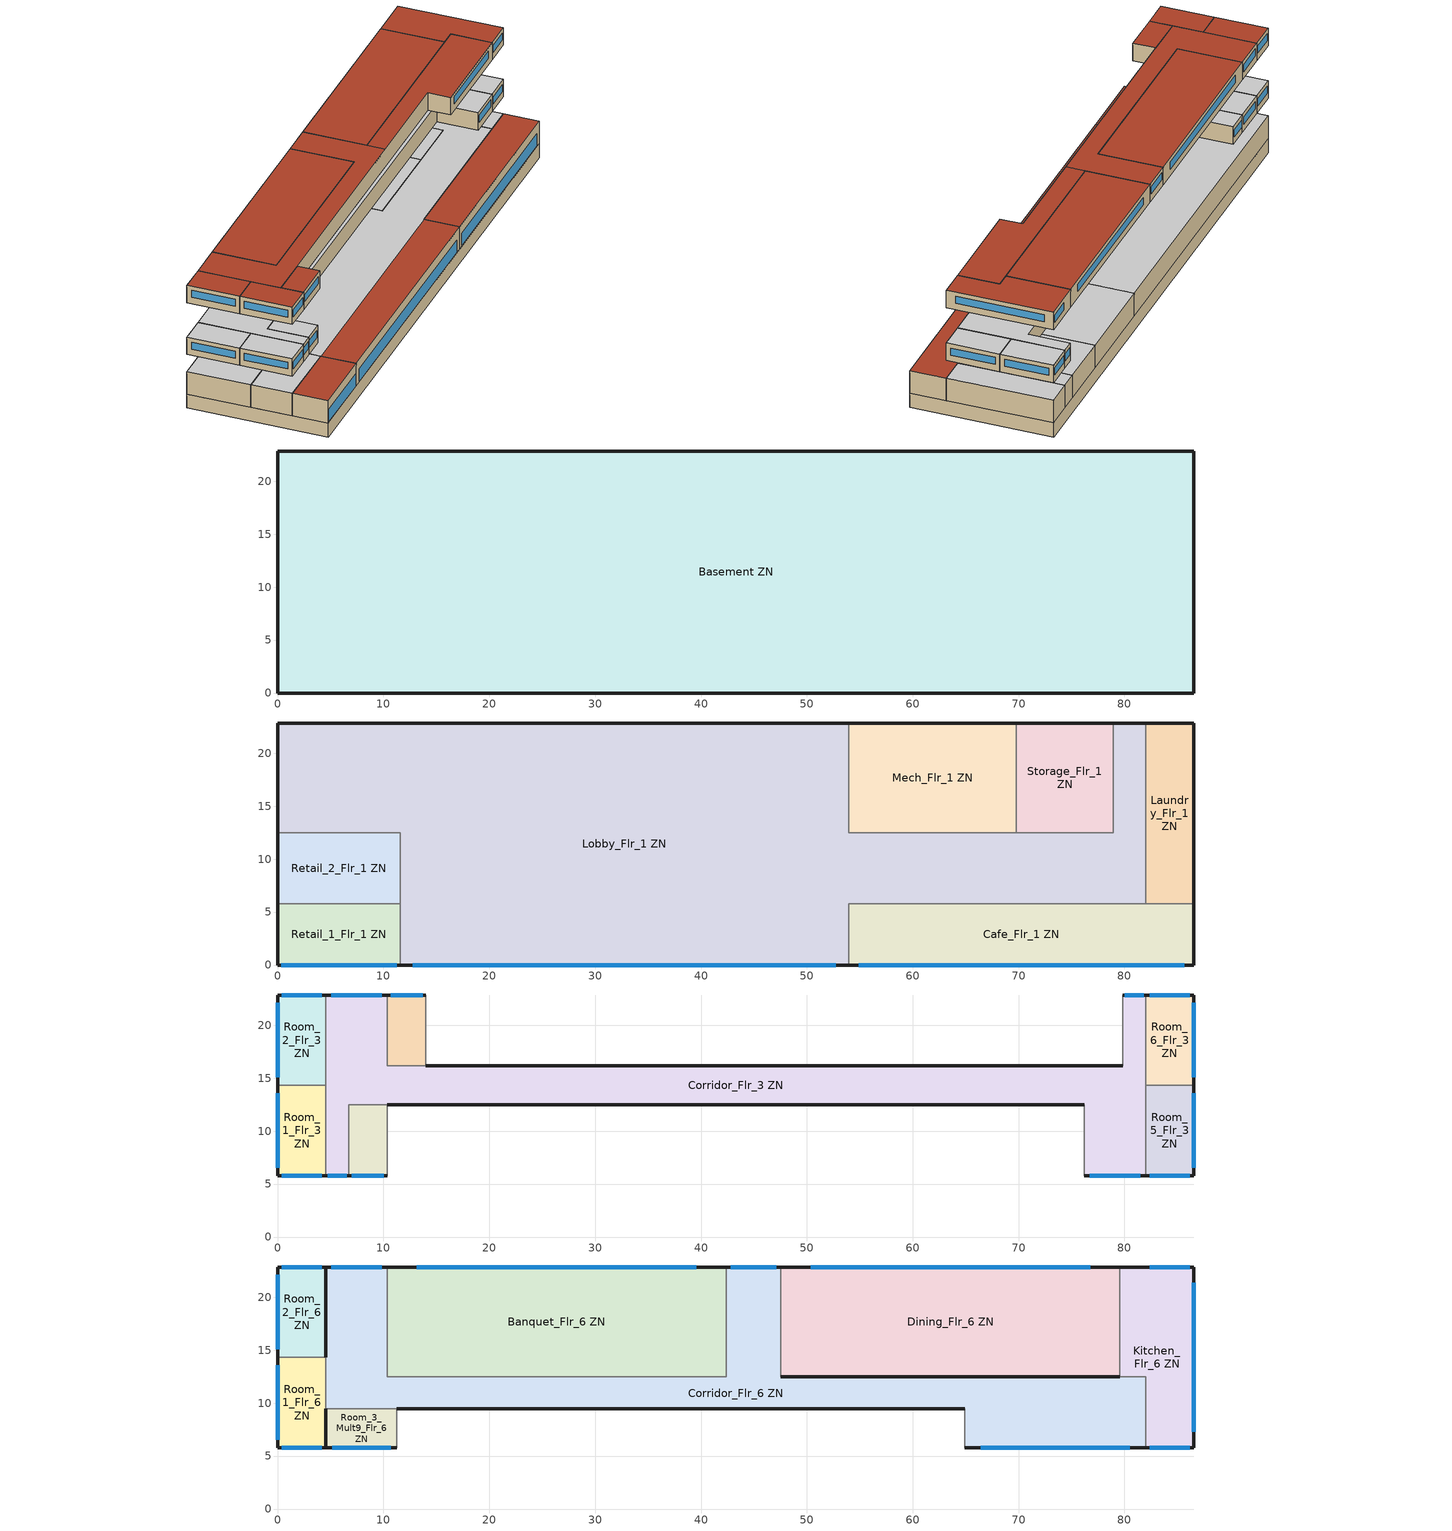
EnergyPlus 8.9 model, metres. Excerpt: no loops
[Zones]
Basement ZN
 floor ground (Basement Floor construction): 86.56,22.86 86.56,0 0,0 0,22.86 z-2.44
 wall ground (Basement Wall construction): 86.56,0 86.56,22.86 0,22.86 0,0 86.56,0 z-2.44:0
Cafe_Flr_1 ZN
 floor to Basement ZN (LargeHotel Interior Floor): 86.56,5.79 86.56,0 53.95,0 53.95,5.79 z0
 wall outside (Typical Insulated Exterior Mass Wall R-9.62): 53.95,0 86.56,0 86.56,5.79 z0:3.96
 wall to Lobby_Flr_1 ZN (LargeHotel Interior Wall): 81.99,5.79 53.95,5.79 53.95,0 z0:3.96
 wall to Laundry_Flr_1 ZN (LargeHotel Interior Wall): 86.56,5.79 81.99,5.79 z0:3.96
 window (U 0.52 SHGC 0.40 Dbl Ref-D Clr 6mm/13mm Air): 54.88,0 85.63,0 z0.15:2.29
 roof outside (Typical IEAD Roof R-20.83): 86.56,0 86.56,5.79 53.95,5.79 53.95,0 z3.96
Laundry_Flr_1 ZN
 floor to Basement ZN (LargeHotel Interior Floor): 86.56,22.86 86.56,5.79 81.99,5.79 81.99,22.86 z0
 wall outside (Typical Insulated Exterior Mass Wall R-9.62): 86.56,5.79 86.56,22.86 81.99,22.86 z0:3.96
 wall to Lobby_Flr_1 ZN (LargeHotel Interior Wall): 81.99,22.86 81.99,5.79 z0:3.96
 ceiling adiabatic (Floor Adiabatic construction): 86.56,5.79 86.56,22.86 81.99,22.86 81.99,5.79 z3.96
Lobby_Flr_1 ZN
 floor to Basement ZN (LargeHotel Interior Floor): 53.95,22.86 53.95,0 11.58,0 11.58,12.5 0,12.5 0,22.86 z0; 81.99,22.86 81.99,5.79 53.95,5.79 53.95,12.5 78.94,12.5 78.94,22.86 z0
 wall outside (Typical Insulated Exterior Mass Wall R-9.62): 53.95,22.86 0,22.86 0,12.5 / 11.58,0 53.95,0 / 81.99,22.86 78.94,22.86 z0:3.96
 wall to Mech_Flr_1 ZN (LargeHotel Interior Wall): 69.8,12.5 53.95,12.5 53.95,22.86 z0:3.96
 wall to Retail_2_Flr_1 ZN (LargeHotel Interior Wall): 0,12.5 11.58,12.5 11.58,5.79 z0:3.96
 wall to Retail_1_Flr_1 ZN (LargeHotel Interior Wall): 11.58,5.79 11.58,0 z0:3.96
 wall to Storage_Flr_1 ZN (LargeHotel Interior Wall): 78.94,22.86 78.94,12.5 69.8,12.5 z0:3.96
 window (U 0.52 SHGC 0.40 Dbl Ref-D Clr 6mm/13mm Air): 12.79,0 52.74,0 z0.15:2.29
 ceiling adiabatic (Floor Adiabatic construction): 81.99,5.79 81.99,22.86 78.94,22.86 78.94,12.5 53.95,12.5 53.95,22.86 0,22.86 0,12.5 11.58,12.5 11.58,5.79 z3.96
 roof outside (Typical IEAD Roof R-20.83): 53.95,0 53.95,5.79 11.58,5.79 11.58,0 z3.96
Mech_Flr_1 ZN
 floor to Basement ZN (LargeHotel Interior Floor): 69.8,22.86 69.8,12.5 53.95,12.5 53.95,22.86 z0
 wall outside (Typical Insulated Exterior Mass Wall R-9.62): 69.8,22.86 53.95,22.86 z0:3.96
 wall to Storage_Flr_1 ZN (LargeHotel Interior Wall): 69.8,12.5 69.8,22.86 z0:3.96
 ceiling adiabatic (Floor Adiabatic construction): 69.8,12.5 69.8,22.86 53.95,22.86 53.95,12.5 z3.96
Retail_1_Flr_1 ZN
 floor to Basement ZN (LargeHotel Interior Floor): 11.58,5.79 11.58,0 0,0 0,5.79 z0
 wall outside (Typical Insulated Exterior Mass Wall R-9.62): 0,5.79 0,0 11.58,0 z0:3.96
 wall to Retail_2_Flr_1 ZN (LargeHotel Interior Wall): 11.58,5.79 0,5.79 z0:3.96
 window (U 0.52 SHGC 0.40 Dbl Ref-D Clr 6mm/13mm Air): 0.33,0 11.25,0 z0.15:2.29
 roof outside (Typical IEAD Roof R-20.83): 11.58,0 11.58,5.79 0,5.79 0,0 z3.96
Retail_2_Flr_1 ZN
 floor to Basement ZN (LargeHotel Interior Floor): 11.58,12.5 11.58,5.79 0,5.79 0,12.5 z0
 wall outside (Typical Insulated Exterior Mass Wall R-9.62): 0,12.5 0,5.79 z0:3.96
 ceiling adiabatic (Floor Adiabatic construction): 11.58,5.79 11.58,12.5 0,12.5 0,5.79 z3.96
Storage_Flr_1 ZN
 floor to Basement ZN (LargeHotel Interior Floor): 78.94,22.86 78.94,12.5 69.8,12.5 69.8,22.86 z0
 wall outside (Typical Insulated Exterior Mass Wall R-9.62): 78.94,22.86 69.8,22.86 z0:3.96
 ceiling adiabatic (Floor Adiabatic construction): 78.94,12.5 78.94,22.86 69.8,22.86 69.8,12.5 z3.96
Corridor_Flr_3 ZN
 floor adiabatic (Floor Adiabatic construction): 10.36,22.86 10.36,12.5 6.71,12.5 6.71,5.79 4.57,5.79 4.57,22.86 z7.01; 76.2,16.15 76.2,12.5 10.36,12.5 10.36,16.15 z7.01; 81.99,22.86 81.99,5.79 76.2,5.79 76.2,16.15 79.86,16.15 79.86,22.86 z7.01
 wall outside (Typical Insulated Exterior Mass Wall R-9.62): 10.36,22.86 4.57,22.86 / 4.57,5.79 6.71,5.79 / 81.99,22.86 79.86,22.86 / 76.2,5.79 81.99,5.79 / 10.36,12.5 76.2,12.5 / 79.86,16.15 14.02,16.15 z7.01:10.06
 wall adiabatic (Wall Adiabatic construction): 79.86,22.86 79.86,16.15 / 6.71,5.79 6.71,12.5 10.36,12.5 / 76.2,12.5 76.2,5.79 / 14.02,16.15 10.36,16.15 10.36,22.86 z7.01:10.06
 wall to Room_5_Flr_3 ZN (LargeHotel Interior Wall): 81.99,5.79 81.99,14.33 z7.01:10.06
 wall to Room_1_Flr_3 ZN (LargeHotel Interior Wall): 4.57,14.33 4.57,5.79 z7.01:10.06
 wall to Room_6_Flr_3 ZN (LargeHotel Interior Wall): 81.99,14.33 81.99,22.86 z7.01:10.06
 wall to Room_2_Flr_3 ZN (LargeHotel Interior Wall): 4.57,22.86 4.57,14.33 z7.01:10.06
 window (U 0.52 SHGC 0.40 Dbl Ref-D Clr 6mm/13mm Air): 9.86,22.86 5.08,22.86 / 4.76,5.79 6.52,5.79 / 81.81,22.86 80.04,22.86 / 76.71,5.79 81.48,5.79 z8.11:9.33
 ceiling adiabatic (Floor Adiabatic construction): 6.71,5.79 6.71,12.5 10.36,12.5 10.36,22.86 4.57,22.86 4.57,5.79 z10.06; 76.2,12.5 76.2,16.15 10.36,16.15 10.36,12.5 z10.06; 81.99,5.79 81.99,22.86 79.86,22.86 79.86,16.15 76.2,16.15 76.2,5.79 z10.06
Room_1_Flr_3 ZN
 floor adiabatic (Floor Adiabatic construction): 4.57,14.33 4.57,5.79 0,5.79 0,14.33 z7.01
 wall outside (Typical Insulated Exterior Mass Wall R-11.11): 0,14.33 0,5.79 4.57,5.79 z7.01:10.06
 wall to Room_2_Flr_3 ZN (LargeHotel Interior Wall): 4.57,14.33 0,14.33 z7.01:10.06
 window (U 0.52 SHGC 0.40 Dbl Ref-D Clr 6mm/13mm Air): 0.4,5.79 4.17,5.79 / 0,13.58 0,6.54 z8.11:9.33
 ceiling adiabatic (Floor Adiabatic construction): 4.57,5.79 4.57,14.33 0,14.33 0,5.79 z10.06
Room_2_Flr_3 ZN
 floor adiabatic (Floor Adiabatic construction): 4.57,22.86 4.57,14.33 0,14.33 0,22.86 z7.01
 wall outside (Typical Insulated Exterior Mass Wall R-11.11): 4.57,22.86 0,22.86 0,14.33 z7.01:10.06
 window (U 0.52 SHGC 0.40 Dbl Ref-D Clr 6mm/13mm Air): 4.17,22.86 0.4,22.86 / 0,22.11 0,15.07 z8.11:9.33
 ceiling adiabatic (Floor Adiabatic construction): 4.57,14.33 4.57,22.86 0,22.86 0,14.33 z10.06
Room_3_Mult19_Flr_3 ZN
 floor adiabatic (Floor Adiabatic construction): 10.36,12.5 10.36,5.79 6.71,5.79 6.71,12.5 z7.01
 wall outside (Typical Insulated Exterior Mass Wall R-9.62): 6.71,5.79 10.36,5.79 z7.01:10.06
 wall adiabatic (Wall Adiabatic construction): 10.36,5.79 10.36,12.5 6.71,12.5 6.71,5.79 z7.01:10.06
 window (U 0.52 SHGC 0.40 Dbl Ref-D Clr 6mm/13mm Air): 7.03,5.79 10.04,5.79 z8.11:9.33
 ceiling adiabatic (Floor Adiabatic construction): 10.36,5.79 10.36,12.5 6.71,12.5 6.71,5.79 z10.06
Room_4_Mult19_Flr_3 ZN
 floor adiabatic (Floor Adiabatic construction): 14.02,22.86 14.02,16.15 10.36,16.15 10.36,22.86 z7.01
 wall outside (Typical Insulated Exterior Mass Wall R-9.62): 14.02,22.86 10.36,22.86 z7.01:10.06
 wall adiabatic (Wall Adiabatic construction): 10.36,22.86 10.36,16.15 14.02,16.15 14.02,22.86 z7.01:10.06
 window (U 0.52 SHGC 0.40 Dbl Ref-D Clr 6mm/13mm Air): 13.7,22.86 10.68,22.86 z8.11:9.33
 ceiling adiabatic (Floor Adiabatic construction): 14.02,16.15 14.02,22.86 10.36,22.86 10.36,16.15 z10.06
Room_5_Flr_3 ZN
 floor adiabatic (Floor Adiabatic construction): 86.56,14.33 86.56,5.79 81.99,5.79 81.99,14.33 z7.01
 wall outside (Typical Insulated Exterior Mass Wall R-11.11): 81.99,5.79 86.56,5.79 86.56,14.33 z7.01:10.06
 wall to Room_6_Flr_3 ZN (LargeHotel Interior Wall): 86.56,14.33 81.99,14.33 z7.01:10.06
 window (U 0.52 SHGC 0.40 Dbl Ref-D Clr 6mm/13mm Air): 86.56,6.54 86.56,13.58 / 82.39,5.79 86.16,5.79 z8.11:9.33
 ceiling adiabatic (Floor Adiabatic construction): 86.56,5.79 86.56,14.33 81.99,14.33 81.99,5.79 z10.06
Room_6_Flr_3 ZN
 floor adiabatic (Floor Adiabatic construction): 86.56,22.86 86.56,14.33 81.99,14.33 81.99,22.86 z7.01
 wall outside (Typical Insulated Exterior Mass Wall R-11.11): 86.56,14.33 86.56,22.86 81.99,22.86 z7.01:10.06
 window (U 0.52 SHGC 0.40 Dbl Ref-D Clr 6mm/13mm Air): 86.56,15.07 86.56,22.11 / 86.16,22.86 82.39,22.86 z8.11:9.33
 ceiling adiabatic (Floor Adiabatic construction): 86.56,14.33 86.56,22.86 81.99,22.86 81.99,14.33 z10.06
Banquet_Flr_6 ZN
 floor adiabatic (Floor Adiabatic construction): 42.37,22.86 42.37,12.5 10.36,12.5 10.36,22.86 z16.15
 wall outside (Typical Insulated Exterior Mass Wall R-9.62): 42.37,22.86 10.36,22.86 z16.15:19.2
 wall to Corridor_Flr_6 ZN (LargeHotel Interior Wall): 10.36,22.86 10.36,12.5 42.37,12.5 42.37,22.86 z16.15:19.2
 window (U 0.52 SHGC 0.40 Dbl Ref-D Clr 6mm/13mm Air): 39.57,22.86 13.16,22.86 z17.26:18.48
 roof outside (Typical IEAD Roof R-20.83): 42.37,12.5 42.37,22.86 10.36,22.86 10.36,12.5 z19.2
Corridor_Flr_6 ZN
 floor adiabatic (Floor Adiabatic construction): 47.55,22.86 47.55,12.5 81.99,12.5 81.99,5.79 64.92,5.79 64.92,9.45 4.57,9.45 4.57,22.86 10.36,22.86 10.36,12.5 42.37,12.5 42.37,22.86 z16.15
 wall outside (Typical Insulated Exterior Mass Wall R-9.62): 10.36,22.86 4.57,22.86 4.57,14.33 / 47.55,22.86 42.37,22.86 / 64.92,5.79 81.99,5.79 / 79.55,12.5 47.55,12.5 / 11.28,9.45 64.92,9.45 z16.15:19.2
 wall adiabatic (Wall Adiabatic construction): 64.92,9.45 64.92,5.79 / 4.57,14.33 4.57,9.45 11.28,9.45 / 81.99,12.5 79.55,12.5 z16.15:19.2
 wall to Dining_Flr_6 ZN (LargeHotel Interior Wall): 47.55,12.5 47.55,22.86 z16.15:19.2
 wall to Kitchen_Flr_6 ZN (LargeHotel Interior Wall): 81.99,5.79 81.99,12.5 z16.15:19.2
 window (U 0.52 SHGC 0.40 Dbl Ref-D Clr 6mm/13mm Air): 9.86,22.86 5.08,22.86 / 47.09,22.86 42.82,22.86 / 66.42,5.79 80.5,5.79 z17.26:18.48
 roof outside (Typical IEAD Roof R-20.83): 47.55,9.45 47.55,22.86 42.37,22.86 42.37,12.5 10.36,12.5 10.36,22.86 4.57,22.86 4.57,9.45 z19.2; 81.99,5.79 81.99,12.5 47.55,12.5 47.55,9.45 64.92,9.45 64.92,5.79 z19.2
Dining_Flr_6 ZN
 floor adiabatic (Floor Adiabatic construction): 79.55,22.86 79.55,12.5 47.55,12.5 47.55,22.86 z16.15
 wall outside (Typical Insulated Exterior Mass Wall R-9.62): 79.55,22.86 47.55,22.86 z16.15:19.2
 wall to Kitchen_Flr_6 ZN (LargeHotel Interior Wall): 79.55,12.5 79.55,22.86 z16.15:19.2
 wall adiabatic (Wall Adiabatic construction): 47.55,12.5 79.55,12.5 z16.15:19.2
 window (U 0.52 SHGC 0.40 Dbl Ref-D Clr 6mm/13mm Air): 76.75,22.86 50.35,22.86 z17.26:18.48
 roof outside (Typical IEAD Roof R-20.83): 79.55,12.5 79.55,22.86 47.55,22.86 47.55,12.5 z19.2
Kitchen_Flr_6 ZN
 floor adiabatic (Floor Adiabatic construction): 86.56,22.86 86.56,5.79 81.99,5.79 81.99,12.5 79.55,12.5 79.55,22.86 z16.15
 wall outside (Typical Insulated Exterior Mass Wall R-9.62): 81.99,5.79 86.56,5.79 86.56,22.86 79.55,22.86 z16.15:19.2
 wall adiabatic (Wall Adiabatic construction): 79.55,12.5 81.99,12.5 z16.15:19.2
 window (U 0.52 SHGC 0.40 Dbl Ref-D Clr 6mm/13mm Air): 82.39,5.79 86.16,5.79 / 86.56,7.29 86.56,21.37 / 86.16,22.86 82.39,22.86 z17.26:18.48
 roof outside (Typical IEAD Roof R-20.83): 86.56,5.79 86.56,22.86 79.55,22.86 79.55,12.5 81.99,12.5 81.99,5.79 z19.2
Room_1_Flr_6 ZN
 floor adiabatic (Floor Adiabatic construction): 4.57,14.33 4.57,5.79 0,5.79 0,14.33 z16.15
 wall outside (Typical Insulated Exterior Mass Wall R-9.62): 0,14.33 0,5.79 4.57,5.79 4.57,9.45 z16.15:19.2
 wall adiabatic (Wall Adiabatic construction): 4.57,9.45 4.57,14.33 z16.15:19.2
 wall to Room_2_Flr_6 ZN (LargeHotel Interior Wall): 4.57,14.33 0,14.33 z16.15:19.2
 window (U 0.52 SHGC 0.40 Dbl Ref-D Clr 6mm/13mm Air): 0.4,5.79 4.17,5.79 / 0,13.58 0,6.54 z17.26:18.48
 roof outside (Typical IEAD Roof R-20.83): 4.57,5.79 4.57,14.33 0,14.33 0,5.79 z19.2
Room_2_Flr_6 ZN
 floor adiabatic (Floor Adiabatic construction): 4.57,22.86 4.57,14.33 0,14.33 0,22.86 z16.15
 wall outside (Typical Insulated Exterior Mass Wall R-9.62): 4.57,22.86 0,22.86 0,14.33 z16.15:19.2
 wall adiabatic (Wall Adiabatic construction): 4.57,14.33 4.57,22.86 z16.15:19.2
 window (U 0.52 SHGC 0.40 Dbl Ref-D Clr 6mm/13mm Air): 4.17,22.86 0.4,22.86 / 0,22.11 0,15.07 z17.26:18.48
 roof outside (Typical IEAD Roof R-20.83): 4.57,14.33 4.57,22.86 0,22.86 0,14.33 z19.2
Room_3_Mult9_Flr_6 ZN
 floor adiabatic (Floor Adiabatic construction): 11.28,9.45 11.28,5.79 4.57,5.79 4.57,9.45 z16.15
 wall outside (Typical Insulated Exterior Mass Wall R-9.62): 4.57,5.79 11.28,5.79 z16.15:19.2
 wall adiabatic (Wall Adiabatic construction): 11.28,5.79 11.28,9.45 4.57,9.45 4.57,5.79 z16.15:19.2
 window (U 0.52 SHGC 0.40 Dbl Ref-D Clr 6mm/13mm Air): 5.16,5.79 10.69,5.79 z17.26:18.48
 roof outside (Typical IEAD Roof R-20.83): 11.28,5.79 11.28,9.45 4.57,9.45 4.57,5.79 z19.2
[Building]
-LargeHotel-ASHRAE 169-2006-4A created: 2018-06-19 08:56:30 -0600: North Axis {deg}=0; Terrain=City; Loads Convergence Tolerance Value=0.04; Temperature Convergence Tolerance Value {deltaC}=0.2; Solar Distribution=FullInteriorAndExterior; Maximum Number of Warmup Days=25; Minimum Number of Warmup Days=6
[Site:Location]
Baltimore Blt Washngtn IntL: Latitude {deg}=39.17; Longitude {deg}=-76.68; Time Zone {hr}=-5; Elevation {m}=45
[SizingPeriod:DesignDay] Day of Month=21; Dry-Bulb Temperature Range Modifier Type=DefaultMultipliers; Humidity Condition Type=Wetbulb; Barometric Pressure {Pa}=100786; Rain Indicator=No; Snow Indicator=No; Daylight Saving Time Indicator=No
Name | Month | Day Type | Maximum Dry-Bulb Temperature {C} | Daily Dry-Bulb Temperature Range {deltaC} | Wetbulb or DewPoint at Maximum Dry-Bulb {C} | Wind Speed {m/s} | Wind Direction {deg} | Solar Model Indicator | ASHRAE Clear Sky Optical Depth for Beam Irradiance (taub) | ASHRAE Clear Sky Optical Depth for Diffuse Irradiance (taud) | Sky Clearness
Baltimore Blt Washngtn IntL Ann Clg .4% Condns DB=>MWB | 7 | SummerDesignDay | 34.4 | 10.4 | 23.9 | 4.6 | 280 | ASHRAETau | 0.552 | 1.769
Baltimore Blt Washngtn IntL Ann Htg 99.6% Condns DB | 1 | WinterDesignDay | -10.6 | 0 | -10.6 | 3.9 | 290 | ASHRAEClearSky |  |  | 0
[Site:GroundTemperature:BuildingSurface]
20.62, 20.59, 20.64, 20.69, 20.77, 23.05, 23.41, 23.48, 23.48, 21.19, 20.87, 20.71
[Site:WaterMainsTemperature]
Calculation Method=Correlation; Annual Average Outdoor Air Temperature {C}=13.15; Maximum Difference In Monthly Average Outdoor Air Temperatures {deltaC}=25.8
[Material] Thermal Absorptance=0.9
Name | Roughness | Thickness {m} | Conductivity {W/m-K} | Density {kg/m3} | Specific Heat {J/kg-K} | Solar Absorptance | Visible Absorptance
1/2IN Gypsum | Smooth | 0.0127 | 0.16 | 784.9 | 830 | 0.4 | 0.4
100mm Normalweight concrete floor | MediumSmooth | 0.1016 | 2.31 | 2322 | 832 | 0.7 | 0.7
1IN Stucco | Smooth | 0.0253 | 0.6918 | 1858 | 837 | 0.7 | 0.92
8IN CONCRETE HW RefBldg | Rough | 0.2032 | 1.311 | 2240 | 836.8 | 0.7 | 0.7
G01 13mm gypsum board | Smooth | 0.0127 | 0.16 | 800 | 1090 | 0.7 | 0.5
M10 200mm concrete block basement wall | MediumRough | 0.2032 | 1.326 | 1842 | 912 | 0.7 | 0.7
Metal Roof Surface | Smooth | 0.0008 | 45.28 | 7824 | 500 | 0.7 | 0.7
Roof Membrane | VeryRough | 0.0095 | 0.16 | 1121.29 | 1460 | 0.7 | 0.7
Std Wood 6inch | MediumSmooth | 0.15 | 0.12 | 540 | 1210 | 0.7 | 0.7
[Material:NoMass] Thermal Absorptance=0.9; Solar Absorptance=0.7
Name | Roughness | Thermal Resistance {m2-K/W} | Visible Absorptance
CP02 CARPET PAD | VeryRough | 0.21648 | 0.8
Nonres_Floor_Insulation | MediumSmooth | 2.88292 | 0.7
Typical Insulation R-19.72 | Smooth | 3.4722 | 0.7
Typical Insulation R-7.23 | Smooth | 1.27273 | 0.7
Typical Insulation R-8.72 | Smooth | 1.53614 | 0.7
[WindowMaterial:Glazing] Optical Data Type=SpectralAverage; Thickness {m}=0.006; Infrared Transmittance at Normal Incidence=0; Front Side Infrared Hemispherical Emissivity=0.84; Conductivity {W/m-K}=0.9; Dirt Correction Factor for Solar and Visible Transmittance=1; Solar Diffusing=No
Name | Solar Transmittance at Normal Incidence | Front Side Solar Reflectance at Normal Incidence | Back Side Solar Reflectance at Normal Incidence | Visible Transmittance at Normal Incidence | Front Side Visible Reflectance at Normal Incidence | Back Side Visible Reflectance at Normal Incidence | Back Side Infrared Hemispherical Emissivity
CLEAR 6MM | 0.775 | 0.071 | 0.071 | 0.881 | 0.08 | 0.08 | 0.84
REF D CLEAR 6MM | 0.429 | 0.308 | 0.379 | 0.334 | 0.453 | 0.505 | 0.82
[WindowMaterial:Gas]
AIR 13MM: Gas Type=Air; Thickness {m}=0.0127
[Construction]
Basement Floor construction: M10 200mm concrete block basement wall, CP02 CARPET PAD
Basement Wall construction: M10 200mm concrete block basement wall
Floor Adiabatic construction: CP02 CARPET PAD, 100mm Normalweight concrete floor, Nonres_Floor_Insulation
InteriorFurnishings: Std Wood 6inch
LargeHotel Interior Floor: Nonres_Floor_Insulation, 100mm Normalweight concrete floor, CP02 CARPET PAD
LargeHotel Interior Wall; Wall Adiabatic construction: G01 13mm gypsum board, G01 13mm gypsum board
Typical IEAD Roof R-20.83: Roof Membrane, Typical Insulation R-19.72, Metal Roof Surface
Typical Insulated Exterior Mass Wall R-11.11: 1IN Stucco, 8IN CONCRETE HW RefBldg, Typical Insulation R-8.72, 1/2IN Gypsum
Typical Insulated Exterior Mass Wall R-9.62: 1IN Stucco, 8IN CONCRETE HW RefBldg, Typical Insulation R-7.23, 1/2IN Gypsum
U 0.52 SHGC 0.40 Dbl Ref-D Clr 6mm/13mm Air: REF D CLEAR 6MM, AIR 13MM, CLEAR 6MM
[Zone]
Banquet_Flr_6 ZN; Basement ZN; Cafe_Flr_1 ZN; Corridor_Flr_6 ZN; Dining_Flr_6 ZN; Kitchen_Flr_6 ZN; Laundry_Flr_1 ZN; Lobby_Flr_1 ZN; Mech_Flr_1 ZN; Retail_1_Flr_1 ZN; Retail_2_Flr_1 ZN; Room_1_Flr_6 ZN; Room_2_Flr_6 ZN; Storage_Flr_1 ZN: 0, 0, 0, Yes
Corridor_Flr_3 ZN; Room_1_Flr_3 ZN; Room_2_Flr_3 ZN; Room_5_Flr_3 ZN; Room_6_Flr_3 ZN: 0, 0, 0, 4, Yes
Room_3_Mult19_Flr_3 ZN; Room_4_Mult19_Flr_3 ZN: 0, 0, 0, 76, Yes
Room_3_Mult9_Flr_6 ZN: 0, 0, 0, 9, Yes
[InternalMass] Construction=InteriorFurnishings
Name | Zone | Surface Area {m2}
Banquet_Flr_6 Mass | Banquet_Flr_6 ZN | 663.315
Basement Mass | Basement ZN | 3957.66
Cafe_Flr_1 Mass | Cafe_Flr_1 ZN | 377.724
Corridor_Flr_3 Mass | Corridor_Flr_3 ZN | 778.809
Corridor_Flr_6 Mass | Corridor_Flr_6 ZN | 824.249
Dining_Flr_6 Mass | Dining_Flr_6 ZN | 663.315
Kitchen_Flr_6 Mass; Kitchen_Flr_6 Mass 1; Kitchen_Flr_6 Mass 2 | Kitchen_Flr_6 ZN | 206.609
Laundry_Flr_1 Mass | Laundry_Flr_1 ZN | 156.079
Lobby_Flr_1 Mass | Lobby_Flr_1 ZN | 2616.37
Mech_Flr_1 Mass | Mech_Flr_1 ZN | 328.486
Retail_1_Flr_1 Mass | Retail_1_Flr_1 ZN | 134.143
Retail_2_Flr_1 Mass | Retail_2_Flr_1 ZN | 155.338
Room_1_Flr_3 Mass | Room_1_Flr_3 ZN | 78.04404
Room_1_Flr_6 Mass | Room_1_Flr_6 ZN | 78.04404
Room_2_Flr_3 Mass | Room_2_Flr_3 ZN | 78.0349
Room_2_Flr_6 Mass | Room_2_Flr_6 ZN | 78.0349
Room_3_Mult19_Flr_3 Mass | Room_3_Mult19_Flr_3 ZN | 49.0477
Room_3_Mult9_Flr_6 Mass | Room_3_Mult9_Flr_6 ZN | 49.0611
Room_4_Mult19_Flr_3 Mass | Room_4_Mult19_Flr_3 ZN | 49.0611
Room_5_Flr_3 Mass | Room_5_Flr_3 ZN | 78.044
Room_6_Flr_3 Mass | Room_6_Flr_3 ZN | 78.0349
Storage_Flr_1 Mass | Storage_Flr_1 ZN | 189.519
[Daylighting:Controls] Lighting Control Type=Stepped; Minimum Input Power Fraction for Continuous or ContinuousOff Dimming Control=0.3; Minimum Light Output Fraction for Continuous or ContinuousOff Dimming Control=0.2; Number of Stepped Control Steps=3; Probability Lighting will be Reset When Needed in Manual Stepped Control=1; Glare Calculation Azimuth Angle of View Direction Clockwise from Zone y-Axis {deg}=-0; Maximum Allowable Discomfort Glare Index=22; Illuminance Setpoint at Reference Point 1 {lux}=375
Name | Zone | Glare Calculation Daylighting Reference Point | Daylighting Reference Point 1 | Fraction of Zone Controlled by Reference Point 1
{c8b6bd72-e90e-4112-a723-9d96b640233c} | Banquet_Flr_6 ZN | Banquet_Flr_6 Daylt Sensor 1 | Banquet_Flr_6 Daylt Sensor 1 | 0.194
{37e10378-5ada-41fa-8299-a8aaa2e3e444} | Cafe_Flr_1 ZN | Cafe_Flr_1 Daylt Sensor 1 | Cafe_Flr_1 Daylt Sensor 1 | 0.387
{66307fff-d73d-4017-b976-b47063e7d6f1} | Dining_Flr_6 ZN | Dining_Flr_6 Daylt Sensor 1 | Dining_Flr_6 Daylt Sensor 1 | 0.194
{2dbcb514-081d-45d9-a08f-7c39efd5b900} | Lobby_Flr_1 ZN | Lobby_Flr_1 Daylt Sensor 1 | Lobby_Flr_1 Daylt Sensor 1 | 0.072
[ZoneInfiltration:DesignFlowRate] Schedule=HotelLarge INFIL_QUARTER_ON_SCH; Design Flow Rate Calculation Method=Flow/ExteriorArea; Constant Term Coefficient=0; Temperature Term Coefficient=0; Velocity Term Coefficient=0.224; Velocity Squared Term Coefficient=0
Name | Zone or ZoneList | Flow per Exterior Surface Area {m3/s-m2}
Banquet_Flr_6 Infiltration | Banquet_Flr_6 ZN | 0.00012945
Cafe_Flr_1 Infiltration | Cafe_Flr_1 ZN | 0.000254148
Corridor_Flr_3 Infiltration | Corridor_Flr_3 ZN | 0.000569573
Corridor_Flr_6 Infiltration | Corridor_Flr_6 ZN | 0.000270419
Dining_Flr_6 Infiltration | Dining_Flr_6 ZN | 0.00012945
Kitchen_Flr_6 Infiltration | Kitchen_Flr_6 ZN | 0.00026092
Laundry_Flr_1 Infiltration | Laundry_Flr_1 ZN | 0.000569573
Lobby_Flr_1 Infiltration | Lobby_Flr_1 ZN | 0.000364107
Mech_Flr_1 Infiltration | Mech_Flr_1 ZN | 0.000569573
Retail_1_Flr_1 Infiltration | Retail_1_Flr_1 ZN | 0.00028849
Retail_2_Flr_1 Infiltration | Retail_2_Flr_1 ZN | 0.000569573
Room_1_Flr_3 Infiltration | Room_1_Flr_3 ZN | 0.000569573
Room_1_Flr_6 Infiltration | Room_1_Flr_6 ZN | 0.000322952
Room_2_Flr_3 Infiltration | Room_2_Flr_3 ZN | 0.000569573
Room_2_Flr_6 Infiltration | Room_2_Flr_6 ZN | 0.000288139
Room_3_Mult19_Flr_3 Infiltration | Room_3_Mult19_Flr_3 ZN | 0.000569573
Room_3_Mult9_Flr_6 Infiltration | Room_3_Mult9_Flr_6 ZN | 0.000258882
Room_4_Mult19_Flr_3 Infiltration | Room_4_Mult19_Flr_3 ZN | 0.000569573
Room_5_Flr_3 Infiltration | Room_5_Flr_3 ZN | 0.000569573
Room_6_Flr_3 Infiltration | Room_6_Flr_3 ZN | 0.000569573
Storage_Flr_1 Infiltration | Storage_Flr_1 ZN | 0.000569573
[Exterior:Lights]
Name | Schedule | Design Level {W} | Control Option
Fuel equipment 1 | HotelLarge BLDG_ELEVATORS | 122222 | ScheduleNameOnly
Fuel equipment 2 | HotelLarge ELEV_LIGHT_FAN_SCH_ADD_DF | 635.4 | ScheduleNameOnly
Occ Sensing Exterior Lights Def | Always On | 14952 | AstronomicalClock
[EnergyManagementSystem:ProgramCallingManager]
Control_VAV_System_Default_OA_Flow_Rate: AfterPredictorAfterHVACManagers; Set_VAV_System_Default_OA_Flow_Rate
[EnergyManagementSystem:Program]
Set_VAV_System_Default_OA_Flow_Rate: SET exhaust = Banquet_Flr_6_ZN_Exhaust; SET exhaust = exhaust + Dining_Flr_6_ZN_Exhaust; SET exhaust = exhaust + Kitchen_Flr_6_ZN_Exhaust; SET exhaust = exhaust + Laundry_Flr_1_ZN_Exhaust; IF totalAirFlow * OAratioVAV < exhaust; Set VAV_System_Default_OA_Flow_Rate = exhaust; ELSE; Set VAV_System_Default_OA_Flow_Rate = totalAirFlow * OAratioVAV; ENDIF
[EnergyManagementSystem:OutputVariable] Type of Data in Variable=Averaged; Update Frequency=SystemTimestep
Name | EMS Variable | Units
QdotOut | Qdot | C
OAratioOutVAV | OAratioVAV | kg/s
[ExternalInterface:Schedule]
Name | Initial Value
TSetHeat_Banquet_Flr_6; TSetHeat_Basement ZN; TSetHeat_Cafe_Flr_1 ZN; TSetHeat_Corridor_Flr_3 ZN; TSetHeat_Corridor_Flr_6 ZN; TSetHeat_Dining_Flr_6 ZN; TSetHeat_Kitchen_Flr_6 ZN; TSetHeat_Laundry_Flr_1 ZN; TSetHeat_Lobby_Flr_1 ZN; TSetHeat_Mech_Flr_1 ZN; TSetHeat_Retail_1_Flr_1 ZN; TSetHeat_Retail_2_Flr_1 ZN; TSetHeat_Storage_Flr_1 ZN; TSetHeat_Room_1_Flr_3 ZN; TSetHeat_Room_1_Flr_6 ZN; TSetHeat_Room_2_Flr_3 ZN; TSetHeat_Room_2_Flr_6 ZN; TSetHeat_Room_3_Mult19_Flr_3 ZN; TSetHeat_Room_3_Mult9_Flr_6 ZN; TSetHeat_Room_4_Mult19_Flr_3 ZN; TSetHeat_Room_5_Flr_3 ZN; TSetHeat_Room_6_Flr_3 ZN | 20
TSetCool_Banquet_Flr_6; TSetCool_Basement ZN; TSetCool_Cafe_Flr_1 ZN; TSetCool_Corridor_Flr_3 ZN; TSetCool_Corridor_Flr_6 ZN; TSetCool_Dining_Flr_6 ZN; TSetCool_Kitchen_Flr_6 ZN; TSetCool_Laundry_Flr_1 ZN; TSetCool_Lobby_Flr_1 ZN; TSetCool_Mech_Flr_1 ZN; TSetCool_Retail_1_Flr_1 ZN; TSetCool_Retail_2_Flr_1 ZN; TSetCool_Storage_Flr_1 ZN; TSetCool_Room_1_Flr_3 ZN; TSetCool_Room_1_Flr_6 ZN; TSetCool_Room_2_Flr_3 ZN; TSetCool_Room_2_Flr_6 ZN; TSetCool_Room_3_Mult19_Flr_3 ZN; TSetCool_Room_3_Mult9_Flr_6 ZN; TSetCool_Room_4_Mult19_Flr_3 ZN; TSetCool_Room_5_Flr_3 ZN; TSetCool_Room_6_Flr_3 ZN | 24
[ExternalInterface:Variable] Initial Value=0
Qdot; OAratioVAV
[AvailabilityManager:Scheduled] Schedule=Always On Discrete
Air Loop HVAC Outdoor Air System 1 Availability Manager; VAV WITH REHEAT OA Sys Availability Manager
[AvailabilityManager:NightCycle] Applicability Schedule=Always On Discrete; Thermostat Tolerance {deltaC}=1; Cycling Run Time Control Type=FixedRunTime; Cycling Run Time {s}=3600
Name | Fan Schedule | Control Type
Availability Manager Night Cycle 2 | HotelLarge HVACOperationSchd | CycleOnAny
Availability Manager Night Cycle 1 | Always On Discrete | StayOff
[Refrigeration:Compressor] Rated Return Gas Temperature {C}=18.3; Rated Subcooling {deltaC}=0; Mode of Operation=Subcritical
Name | Refrigeration Compressor Power Curve | Refrigeration Compressor Capacity Curve
Refrigeration Compressor 1 | Refrigeration Compressor Power Curve | Refrigeration Compressor Capacity Curve
Refrigeration Compressor 2 | Refrigeration Compressor Power Curve 1 | Refrigeration Compressor Capacity Curve 1
[Schedule:Day:Interval]
HotelLarge HVACOperationSchd Default; HotelLarge HVACOperationSchd Summer Design Day; HotelLarge HVACOperationSchd Winter Design Day; Always On Default: No, 24:00, 1
HotelLarge BLDG_ELEVATORS Default; HotelLarge ELEV_LIGHT_FAN_SCH_ADD_DF Default: No, 04:00, 0.05, 05:00, 0.1, 06:00, 0.2, 07:00, 0.4, 09:00, 0.5, 10:00, 0.35, 16:00, 0.15, 17:00, 0.35, 19:00, 0.5, 21:00, 0.4, 22:00, 0.3, 23:00, 0.2, 24:00, 0.1
HotelLarge BLDG_ELEVATORS Summer Design Day; HotelLarge ELEV_LIGHT_FAN_SCH_ADD_DF Summer Design Day: No, 24:00, 0.5
HotelLarge BLDG_ELEVATORS Winter Design Day; HotelLarge ELEV_LIGHT_FAN_SCH_ADD_DF Winter Design Day: No, 24:00, 0.05
HotelLarge INFIL_QUARTER_ON_SCH Default; HotelLarge INFIL_QUARTER_ON_SCH Summer Design Day; HotelLarge INFIL_QUARTER_ON_SCH Winter Design Day: No, 24:00, 0.25
[Schedule:Week:Daily]
Schedule:Week:Daily {9e25f933-a073-4f7c-b5ec-b6e29c26ad1e}: HotelLarge HVACOperationSchd Default, HotelLarge HVACOperationSchd Default, HotelLarge HVACOperationSchd Default, HotelLarge HVACOperationSchd Default, HotelLarge HVACOperationSchd Default, HotelLarge HVACOperationSchd Default, HotelLarge HVACOperationSchd Default, HotelLarge HVACOperationSchd Default, HotelLarge HVACOperationSchd Summer Design Day, HotelLarge HVACOperationSchd Winter Design Day, HotelLarge HVACOperationSchd Default, HotelLarge HVACOperationSchd Default
Schedule:Week:Daily {726e7025-9a10-43f5-addb-b265ef232f62}: Always On Default, Always On Default, Always On Default, Always On Default, Always On Default, Always On Default, Always On Default, Always On Default, Always On Default, Always On Default, Always On Default, Always On Default
Schedule:Week:Daily {21f7ccc5-4ed1-454d-bf4c-525ea129200e}: HotelLarge BLDG_ELEVATORS Default, HotelLarge BLDG_ELEVATORS Default, HotelLarge BLDG_ELEVATORS Default, HotelLarge BLDG_ELEVATORS Default, HotelLarge BLDG_ELEVATORS Default, HotelLarge BLDG_ELEVATORS Default, HotelLarge BLDG_ELEVATORS Default, HotelLarge BLDG_ELEVATORS Default, HotelLarge BLDG_ELEVATORS Summer Design Day, HotelLarge BLDG_ELEVATORS Winter Design Day, HotelLarge BLDG_ELEVATORS Default, HotelLarge BLDG_ELEVATORS Default
Schedule:Week:Daily {c36f3c9a-0f09-493d-ba89-4c5b2a3cedcc}: HotelLarge ELEV_LIGHT_FAN_SCH_ADD_DF Default, HotelLarge ELEV_LIGHT_FAN_SCH_ADD_DF Default, HotelLarge ELEV_LIGHT_FAN_SCH_ADD_DF Default, HotelLarge ELEV_LIGHT_FAN_SCH_ADD_DF Default, HotelLarge ELEV_LIGHT_FAN_SCH_ADD_DF Default, HotelLarge ELEV_LIGHT_FAN_SCH_ADD_DF Default, HotelLarge ELEV_LIGHT_FAN_SCH_ADD_DF Default, HotelLarge ELEV_LIGHT_FAN_SCH_ADD_DF Default, HotelLarge ELEV_LIGHT_FAN_SCH_ADD_DF Summer Design Day, HotelLarge ELEV_LIGHT_FAN_SCH_ADD_DF Winter Design Day, HotelLarge ELEV_LIGHT_FAN_SCH_ADD_DF Default, HotelLarge ELEV_LIGHT_FAN_SCH_ADD_DF Default
Schedule:Week:Daily {21862c63-88b3-4487-9707-15b01329bd83}: HotelLarge INFIL_QUARTER_ON_SCH Default, HotelLarge INFIL_QUARTER_ON_SCH Default, HotelLarge INFIL_QUARTER_ON_SCH Default, HotelLarge INFIL_QUARTER_ON_SCH Default, HotelLarge INFIL_QUARTER_ON_SCH Default, HotelLarge INFIL_QUARTER_ON_SCH Default, HotelLarge INFIL_QUARTER_ON_SCH Default, HotelLarge INFIL_QUARTER_ON_SCH Default, HotelLarge INFIL_QUARTER_ON_SCH Summer Design Day, HotelLarge INFIL_QUARTER_ON_SCH Winter Design Day, HotelLarge INFIL_QUARTER_ON_SCH Default, HotelLarge INFIL_QUARTER_ON_SCH Default
[Schedule:Year]
HotelLarge HVACOperationSchd: Schedule:Week:Daily {9e25f933-a073-4f7c-b5ec-b6e29c26ad1e}, 1, 1, 12, 31
Always On: Schedule:Week:Daily {726e7025-9a10-43f5-addb-b265ef232f62}, 1, 1, 12, 31
HotelLarge BLDG_ELEVATORS: Schedule:Week:Daily {21f7ccc5-4ed1-454d-bf4c-525ea129200e}, 1, 1, 12, 31
HotelLarge ELEV_LIGHT_FAN_SCH_ADD_DF: Schedule:Week:Daily {c36f3c9a-0f09-493d-ba89-4c5b2a3cedcc}, 1, 1, 12, 31
HotelLarge INFIL_QUARTER_ON_SCH: Schedule:Week:Daily {21862c63-88b3-4487-9707-15b01329bd83}, 1, 1, 12, 31
[Schedule:Constant]
Always On Discrete: OnOff, 1
[Curve:Bicubic] Minimum Value of x=-23.3; Maximum Value of x=7.2; Minimum Value of y=10; Maximum Value of y=60; Input Unit Type for X=Temperature; Input Unit Type for Y=Temperature
Name | Coefficient1 Constant | Coefficient2 x | Coefficient3 x**2 | Coefficient4 y | Coefficient5 y**2 | Coefficient6 x*y | Coefficient7 x**3 | Coefficient8 y**3 | Coefficient9 x**2*y | Coefficient10 x*y**2 | Output Unit Type
Refrigeration Compressor Capacity Curve; Refrigeration Compressor Capacity Curve 1 | 83249.9 | 3147.96 | 44.9276 | -1035.51 | 3.74692 | -37.3907 | 0.179897 | -0.0199971 | -0.481641 | 0.0428673 | Capacity
Refrigeration Compressor Power Curve; Refrigeration Compressor Power Curve 1 | 4451.46 | -166.108 | -5.35664 | 263.553 | -0.958849 | 8.09252 | -0.0239354 | 0.000633306 | 0.0778798 | -0.0167386 | Power
